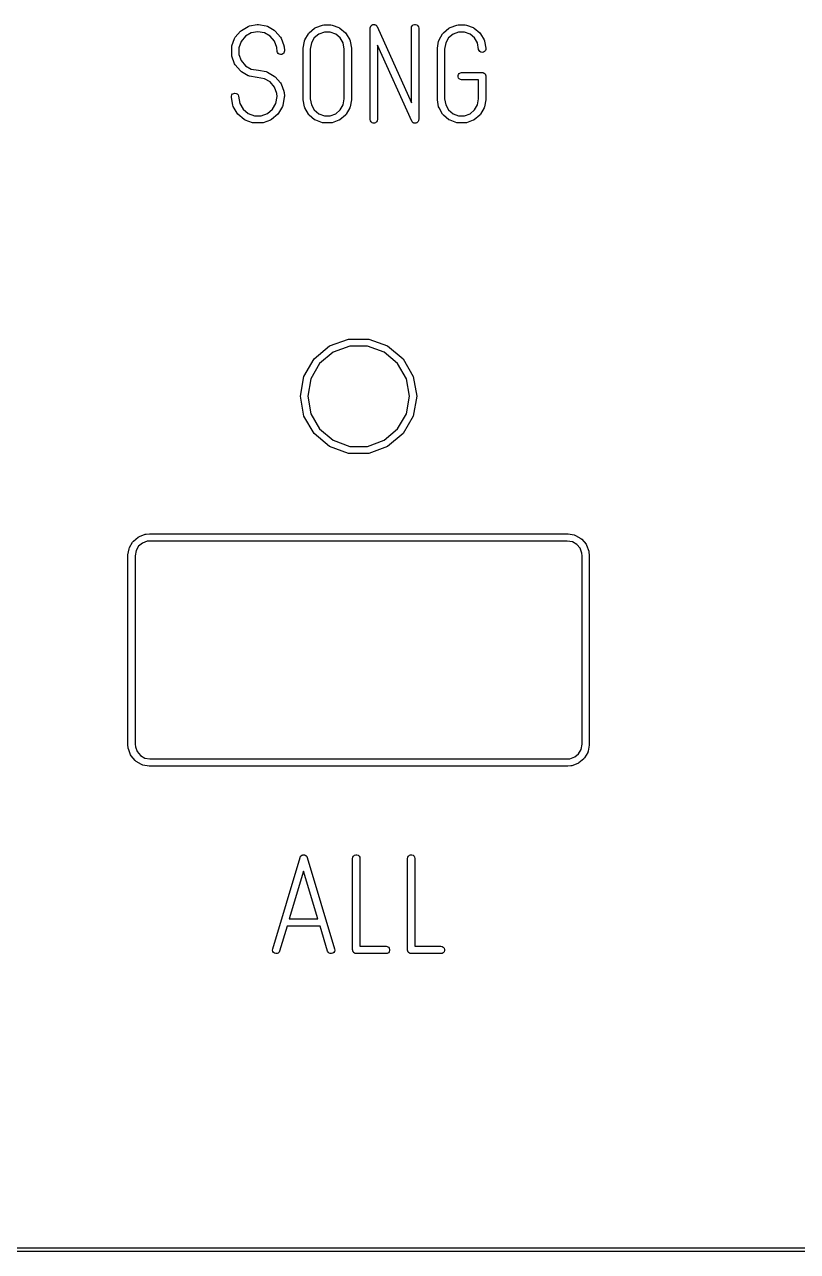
# Model space of a CAD drawing. Extents: x 10 to 493, y -203 to -71.
# Drawn here: x 166.07 to 187.34, y -203.25 to -169.47 of the extents above; entities that cross this region are included whole.
import ezdxf

# ---------------------------------------------------------------- set-up
doc = ezdxf.new("R2010")
doc.units = 0
doc.header["$MEASUREMENT"] = 0
doc.layers.add('BLACK', color=7, linetype='CONTINUOUS')

msp = doc.modelspace()

# ---------------------------------------------------------------- linework, layer by layer
at = {"layer": 'Black'}
for p, q in [((172.033, -169.63), (172.223, -169.52)), ((172.223, -169.52), (172.24, -169.514)), ((172.24, -169.514), (172.255, -169.509)), ((172.255, -169.509), (172.47, -169.471)), ((172.47, -169.471), (172.47, -169.471)), ((172.47, -169.471), (172.47, -169.471)), ((172.47, -169.471), (172.471, -169.471)), ((172.471, -169.471), (172.487, -169.471)), ((172.487, -169.471), (172.505, -169.47)), ((172.505, -169.47), (172.72, -169.507)), ((172.72, -169.507), (172.752, -169.519)), ((172.752, -169.519), (172.941, -169.627)), ((173.9, -169.695), (174.051, -169.568)), ((174.051, -169.568), (174.081, -169.551)), ((174.081, -169.551), (174.266, -169.484)), ((174.266, -169.484), (174.301, -169.478)), ((174.301, -169.478), (174.497, -169.478)), ((174.497, -169.478), (174.532, -169.484)), ((174.532, -169.484), (174.717, -169.551)), ((174.717, -169.551), (174.726, -169.557)), ((174.726, -169.557), (174.747, -169.568)), ((174.747, -169.568), (174.898, -169.695)), ((175.58, -169.569), (175.582, -169.555)), ((175.58, -172.089), (175.58, -169.569)), ((175.582, -169.555), (175.584, -169.542)), ((175.584, -169.542), (175.585, -169.538)), ((175.585, -169.538), (175.586, -169.535)), ((175.586, -169.535), (175.593, -169.523)), ((175.593, -169.523), (175.599, -169.511)), ((175.599, -169.511), (175.602, -169.508)), ((175.602, -169.508), (175.603, -169.505)), ((175.603, -169.505), (175.614, -169.496)), ((175.614, -169.496), (175.624, -169.486)), ((175.624, -169.486), (175.627, -169.485)), ((175.627, -169.485), (175.63, -169.482)), ((175.63, -169.482), (175.643, -169.478)), ((175.643, -169.478), (175.655, -169.472)), ((175.655, -169.472), (175.659, -169.472)), ((175.659, -169.472), (175.663, -169.471)), ((175.663, -169.471), (175.676, -169.471)), ((175.676, -169.471), (175.69, -169.47)), ((175.69, -169.47), (175.694, -169.471)), ((175.694, -169.471), (175.697, -169.471)), ((175.697, -169.471), (175.71, -169.475)), ((175.71, -169.475), (175.723, -169.479)), ((175.723, -169.479), (175.726, -169.481)), ((175.726, -169.481), (175.73, -169.482)), ((175.73, -169.482), (175.741, -169.491)), ((175.741, -169.491), (175.752, -169.499)), ((175.752, -169.499), (175.754, -169.502)), ((175.754, -169.502), (175.757, -169.505)), ((175.757, -169.505), (175.763, -169.517)), ((175.763, -169.517), (175.771, -169.528)), ((175.771, -169.528), (176.714, -171.623)), ((176.714, -169.569), (176.72, -169.535)), ((176.714, -171.623), (176.714, -169.569)), ((176.72, -169.535), (176.737, -169.505)), ((176.737, -169.505), (176.764, -169.482)), ((176.764, -169.482), (176.797, -169.471)), ((176.797, -169.471), (176.831, -169.471)), ((176.831, -169.471), (176.864, -169.482)), ((176.864, -169.482), (176.891, -169.505)), ((176.891, -169.505), (176.908, -169.535)), ((176.908, -169.535), (176.914, -169.569)), ((176.914, -169.569), (176.914, -172.089)), ((177.596, -169.695), (177.747, -169.568)), ((177.747, -169.568), (177.777, -169.551)), ((177.777, -169.551), (177.962, -169.484)), ((177.962, -169.484), (177.997, -169.478)), ((177.997, -169.478), (178.193, -169.478)), ((178.193, -169.478), (178.228, -169.484)), ((178.228, -169.484), (178.413, -169.551)), ((178.413, -169.551), (178.422, -169.557)), ((178.422, -169.557), (178.443, -169.568)), ((178.443, -169.568), (178.594, -169.695)), ((171.774, -170.055), (171.848, -169.85)), ((171.848, -169.85), (171.866, -169.82)), ((171.866, -169.82), (172.006, -169.652)), ((172.006, -169.652), (172.033, -169.63)), ((172.148, -169.794), (172.03, -169.935)), ((172.307, -169.702), (172.148, -169.794)), ((172.488, -169.67), (172.307, -169.702)), ((172.668, -169.701), (172.488, -169.67)), ((172.827, -169.792), (172.668, -169.701)), ((172.945, -169.931), (172.827, -169.792)), ((172.941, -169.627), (172.968, -169.649)), ((172.968, -169.649), (173.109, -169.815)), ((173.109, -169.815), (173.126, -169.845)), ((173.126, -169.845), (173.202, -170.049)), ((173.77, -169.918), (173.78, -169.892)), ((173.78, -169.892), (173.878, -169.722)), ((173.878, -169.722), (173.892, -169.705)), ((173.892, -169.705), (173.9, -169.695)), ((174.042, -169.837), (173.962, -169.977)), ((174.166, -169.733), (174.042, -169.837)), ((174.318, -169.678), (174.166, -169.733)), ((174.48, -169.678), (174.318, -169.678)), ((174.632, -169.733), (174.48, -169.678)), ((174.756, -169.837), (174.632, -169.733)), ((174.836, -169.977), (174.756, -169.837)), ((174.898, -169.695), (174.898, -169.695)), ((174.898, -169.695), (174.92, -169.722)), ((174.92, -169.722), (175.018, -169.892)), ((175.018, -169.892), (175.028, -169.918)), ((177.466, -169.918), (177.476, -169.892)), ((177.476, -169.892), (177.574, -169.722)), ((177.574, -169.722), (177.588, -169.705)), ((177.588, -169.705), (177.596, -169.695)), ((177.738, -169.837), (177.658, -169.977)), ((177.862, -169.733), (177.738, -169.837)), ((178.014, -169.678), (177.862, -169.733)), ((178.176, -169.678), (178.014, -169.678)), ((178.328, -169.733), (178.176, -169.678)), ((178.452, -169.837), (178.328, -169.733)), ((178.532, -169.977), (178.452, -169.837)), ((178.594, -169.695), (178.594, -169.695)), ((178.594, -169.695), (178.616, -169.722)), ((178.616, -169.722), (178.714, -169.892)), ((178.714, -169.892), (178.724, -169.918)), ((171.768, -170.09), (171.774, -170.055)), ((171.768, -170.308), (171.768, -170.09)), ((172.03, -169.935), (171.968, -170.107)), ((171.968, -170.107), (171.968, -170.291)), ((173.01, -170.106), (172.945, -169.931)), ((173.018, -170.208), (173.01, -170.106)), ((173.027, -170.241), (173.018, -170.208)), ((173.047, -170.27), (173.027, -170.241)), ((173.215, -170.225), (173.2, -170.256)), ((173.202, -170.049), (173.204, -170.063)), ((173.204, -170.063), (173.208, -170.075)), ((173.208, -170.075), (173.218, -170.19)), ((173.218, -170.19), (173.215, -170.225)), ((173.732, -170.136), (173.734, -170.127)), ((173.732, -171.522), (173.732, -170.136)), ((173.734, -170.119), (173.768, -169.925)), ((173.734, -170.127), (173.734, -170.119)), ((173.768, -169.925), (173.77, -169.918)), ((173.962, -169.977), (173.932, -170.145)), ((173.932, -170.145), (173.932, -171.513)), ((174.866, -170.145), (174.836, -169.977)), ((174.866, -171.513), (174.866, -170.145)), ((175.028, -169.918), (175.03, -169.925)), ((175.03, -169.925), (175.064, -170.119)), ((175.064, -170.119), (175.064, -170.127)), ((175.064, -170.127), (175.066, -170.136)), ((175.066, -170.136), (175.066, -171.522)), ((176.723, -172.13), (175.78, -170.035)), ((175.78, -170.035), (175.78, -172.089)), ((177.428, -170.136), (177.43, -170.127)), ((177.428, -171.522), (177.428, -170.136)), ((177.43, -170.119), (177.464, -169.925)), ((177.43, -170.127), (177.43, -170.119)), ((177.464, -169.925), (177.466, -169.918)), ((177.658, -169.977), (177.628, -170.145)), ((177.628, -170.145), (177.628, -171.513)), ((178.564, -170.153), (178.532, -169.977)), ((178.575, -170.186), (178.564, -170.153)), ((178.598, -170.213), (178.575, -170.186)), ((178.628, -170.23), (178.598, -170.213)), ((178.662, -170.236), (178.628, -170.23)), ((178.696, -170.23), (178.662, -170.236)), ((178.726, -170.213), (178.696, -170.23)), ((178.724, -169.918), (178.726, -169.925)), ((178.726, -169.925), (178.76, -170.119)), ((178.749, -170.186), (178.726, -170.213)), ((178.76, -170.153), (178.749, -170.186)), ((178.76, -170.119), (178.76, -170.153)), ((171.774, -170.343), (171.768, -170.308)), ((171.848, -170.548), (171.774, -170.343)), ((171.866, -170.578), (171.848, -170.548)), ((172.006, -170.746), (171.866, -170.578)), ((171.968, -170.291), (172.03, -170.463)), ((172.03, -170.463), (172.148, -170.604)), ((173.076, -170.29), (173.047, -170.27)), ((173.109, -170.299), (173.076, -170.29)), ((173.144, -170.296), (173.109, -170.299)), ((173.175, -170.281), (173.144, -170.296)), ((173.2, -170.256), (173.175, -170.281)), ((172.033, -170.768), (172.006, -170.746)), ((172.223, -170.878), (172.033, -170.768)), ((172.148, -170.604), (172.307, -170.696)), ((172.238, -170.883), (172.223, -170.878)), ((172.255, -170.889), (172.238, -170.883)), ((172.471, -170.927), (172.255, -170.889)), ((172.307, -170.696), (172.505, -170.73)), ((172.505, -170.73), (172.505, -170.73)), ((172.505, -170.73), (172.72, -170.767)), ((172.72, -170.767), (172.752, -170.779)), ((172.752, -170.779), (172.941, -170.887)), ((172.941, -170.887), (172.968, -170.909)), ((172.968, -170.909), (173.109, -171.075)), ((177.997, -170.875), (178.008, -170.842)), ((177.997, -170.909), (177.997, -170.875)), ((178.008, -170.942), (177.997, -170.909)), ((178.008, -170.842), (178.031, -170.815)), ((178.031, -170.815), (178.061, -170.798)), ((178.061, -170.798), (178.095, -170.792)), ((178.095, -170.792), (178.662, -170.792)), ((178.662, -170.792), (178.671, -170.794)), ((178.671, -170.794), (178.679, -170.794)), ((178.679, -170.794), (178.688, -170.797)), ((178.688, -170.797), (178.696, -170.798)), ((178.696, -170.798), (178.704, -170.802)), ((178.704, -170.802), (178.712, -170.805)), ((178.712, -170.805), (178.719, -170.811)), ((178.719, -170.811), (178.726, -170.815)), ((178.726, -170.815), (178.732, -170.822)), ((178.732, -170.822), (178.739, -170.828)), ((178.739, -170.828), (178.743, -170.835)), ((178.743, -170.835), (178.749, -170.842)), ((178.749, -170.842), (178.752, -170.85)), ((178.752, -170.85), (178.756, -170.858)), ((178.756, -170.858), (178.757, -170.866)), ((178.757, -170.866), (178.76, -170.875)), ((178.76, -170.875), (178.76, -170.883)), ((178.76, -170.883), (178.762, -170.892)), ((178.762, -170.892), (178.762, -171.522)), ((172.471, -170.928), (172.471, -170.927)), ((172.471, -170.927), (172.471, -170.927)), ((172.668, -170.961), (172.471, -170.928)), ((172.827, -171.052), (172.668, -170.961)), ((172.945, -171.191), (172.827, -171.052)), ((173.01, -171.366), (172.945, -171.191)), ((173.109, -171.075), (173.126, -171.105)), ((173.126, -171.105), (173.202, -171.309)), ((178.031, -170.969), (178.008, -170.942)), ((178.061, -170.986), (178.031, -170.969)), ((178.095, -170.992), (178.061, -170.986)), ((178.562, -170.992), (178.095, -170.992)), ((178.562, -171.513), (178.562, -170.992)), ((171.76, -171.442), (171.771, -171.409)), ((171.76, -171.476), (171.76, -171.442)), ((171.798, -171.692), (171.76, -171.476)), ((171.771, -171.409), (171.794, -171.382)), ((171.794, -171.382), (171.824, -171.365)), ((171.824, -171.365), (171.858, -171.359)), ((171.858, -171.359), (171.892, -171.365)), ((171.892, -171.365), (171.922, -171.382)), ((171.922, -171.382), (171.945, -171.409)), ((171.945, -171.409), (171.956, -171.442)), ((171.956, -171.442), (171.991, -171.64)), ((172.985, -171.64), (173.017, -171.455)), ((173.017, -171.455), (173.01, -171.366)), ((173.216, -171.476), (173.178, -171.692)), ((173.202, -171.309), (173.204, -171.323)), ((173.204, -171.323), (173.208, -171.335)), ((173.208, -171.335), (173.218, -171.45)), ((173.218, -171.45), (173.216, -171.463)), ((173.216, -171.463), (173.216, -171.476)), ((173.734, -171.531), (173.732, -171.522)), ((173.734, -171.539), (173.734, -171.531)), ((173.768, -171.733), (173.734, -171.539)), ((173.932, -171.513), (173.962, -171.681)), ((174.836, -171.681), (174.866, -171.513)), ((175.064, -171.539), (175.03, -171.733)), ((175.066, -171.522), (175.064, -171.531)), ((175.064, -171.531), (175.064, -171.539)), ((177.43, -171.531), (177.428, -171.522)), ((177.43, -171.539), (177.43, -171.531)), ((177.464, -171.733), (177.43, -171.539)), ((177.628, -171.513), (177.658, -171.681)), ((178.532, -171.681), (178.562, -171.513)), ((178.76, -171.539), (178.726, -171.733)), ((178.762, -171.522), (178.76, -171.531)), ((178.76, -171.531), (178.76, -171.539)), ((171.809, -171.724), (171.798, -171.692)), ((171.919, -171.914), (171.809, -171.724)), ((171.938, -171.937), (171.919, -171.914)), ((171.941, -171.941), (171.938, -171.937)), ((171.991, -171.64), (172.083, -171.799)), ((172.083, -171.799), (172.224, -171.917)), ((172.224, -171.917), (172.396, -171.979)), ((172.58, -171.979), (172.752, -171.917)), ((172.752, -171.917), (172.893, -171.799)), ((172.893, -171.799), (172.985, -171.64)), ((173.057, -171.914), (173.035, -171.941)), ((173.167, -171.724), (173.057, -171.914)), ((173.175, -171.701), (173.167, -171.724)), ((173.178, -171.692), (173.175, -171.701)), ((173.78, -171.766), (173.768, -171.733)), ((173.878, -171.936), (173.78, -171.766)), ((173.886, -171.945), (173.878, -171.936)), ((173.962, -171.681), (174.042, -171.821)), ((174.042, -171.821), (174.166, -171.925)), ((174.166, -171.925), (174.318, -171.98)), ((174.48, -171.98), (174.632, -171.925)), ((174.632, -171.925), (174.756, -171.821)), ((174.756, -171.821), (174.836, -171.681)), ((174.92, -171.936), (174.903, -171.957)), ((175.018, -171.766), (174.92, -171.936)), ((175.03, -171.733), (175.018, -171.766)), ((177.476, -171.766), (177.464, -171.733)), ((177.574, -171.936), (177.476, -171.766)), ((177.582, -171.945), (177.574, -171.936)), ((177.658, -171.681), (177.738, -171.821)), ((177.738, -171.821), (177.862, -171.925)), ((177.862, -171.925), (178.014, -171.98)), ((178.176, -171.98), (178.328, -171.925)), ((178.328, -171.925), (178.452, -171.821)), ((178.452, -171.821), (178.532, -171.681)), ((178.616, -171.936), (178.599, -171.957)), ((178.714, -171.766), (178.616, -171.936)), ((178.726, -171.733), (178.714, -171.766)), ((172.109, -172.081), (171.941, -171.941)), ((172.137, -172.097), (172.109, -172.081)), ((172.139, -172.099), (172.137, -172.097)), ((172.344, -172.173), (172.139, -172.099)), ((172.379, -172.179), (172.344, -172.173)), ((172.597, -172.179), (172.379, -172.179)), ((172.396, -171.979), (172.58, -171.979)), ((172.632, -172.173), (172.597, -172.179)), ((172.837, -172.099), (172.632, -172.173)), ((172.867, -172.081), (172.837, -172.099)), ((173.035, -171.941), (172.867, -172.081)), ((173.9, -171.963), (173.886, -171.945)), ((174.051, -172.09), (173.9, -171.963)), ((174.081, -172.107), (174.051, -172.09)), ((174.266, -172.174), (174.081, -172.107)), ((174.301, -172.18), (174.266, -172.174)), ((174.497, -172.18), (174.301, -172.18)), ((174.318, -171.98), (174.48, -171.98)), ((174.532, -172.174), (174.497, -172.18)), ((174.717, -172.107), (174.532, -172.174)), ((174.73, -172.099), (174.717, -172.107)), ((174.747, -172.09), (174.73, -172.099)), ((174.898, -171.963), (174.747, -172.09)), ((174.903, -171.957), (174.898, -171.963)), ((175.586, -172.123), (175.58, -172.089)), ((175.603, -172.153), (175.586, -172.123)), ((175.63, -172.176), (175.603, -172.153)), ((175.663, -172.187), (175.63, -172.176)), ((175.697, -172.187), (175.663, -172.187)), ((175.73, -172.176), (175.697, -172.187)), ((175.757, -172.153), (175.73, -172.176)), ((175.774, -172.123), (175.757, -172.153)), ((175.78, -172.089), (175.774, -172.123)), ((176.731, -172.141), (176.723, -172.13)), ((176.737, -172.153), (176.731, -172.141)), ((176.74, -172.156), (176.737, -172.153)), ((176.742, -172.159), (176.74, -172.156)), ((176.753, -172.167), (176.742, -172.159)), ((176.764, -172.176), (176.753, -172.167)), ((176.768, -172.177), (176.764, -172.176)), ((176.771, -172.179), (176.768, -172.177)), ((176.784, -172.183), (176.771, -172.179)), ((176.797, -172.187), (176.784, -172.183)), ((176.8, -172.187), (176.797, -172.187)), ((176.804, -172.188), (176.8, -172.187)), ((176.818, -172.187), (176.804, -172.188)), ((176.831, -172.187), (176.818, -172.187)), ((176.835, -172.186), (176.831, -172.187)), ((176.839, -172.186), (176.835, -172.186)), ((176.851, -172.18), (176.839, -172.186)), ((176.864, -172.176), (176.851, -172.18)), ((176.867, -172.173), (176.864, -172.176)), ((176.87, -172.172), (176.867, -172.173)), ((176.88, -172.162), (176.87, -172.172)), ((176.891, -172.153), (176.88, -172.162)), ((176.892, -172.15), (176.891, -172.153)), ((176.895, -172.147), (176.892, -172.15)), ((176.901, -172.135), (176.895, -172.147)), ((176.908, -172.123), (176.901, -172.135)), ((176.909, -172.12), (176.908, -172.123)), ((176.91, -172.116), (176.909, -172.12)), ((176.912, -172.103), (176.91, -172.116)), ((176.914, -172.089), (176.912, -172.103)), ((177.596, -171.963), (177.582, -171.945)), ((177.747, -172.09), (177.596, -171.963)), ((177.777, -172.107), (177.747, -172.09)), ((177.962, -172.174), (177.777, -172.107)), ((177.997, -172.18), (177.962, -172.174)), ((178.193, -172.18), (177.997, -172.18)), ((178.014, -171.98), (178.176, -171.98)), ((178.228, -172.174), (178.193, -172.18)), ((178.413, -172.107), (178.228, -172.174)), ((178.426, -172.099), (178.413, -172.107)), ((178.443, -172.09), (178.426, -172.099)), ((178.594, -171.963), (178.443, -172.09)), ((178.599, -171.957), (178.594, -171.963)), ((174.034, -178.677), (174.46, -178.319)), ((174.46, -178.319), (174.982, -178.129)), ((175.017, -178.326), (174.56, -178.493)), ((174.982, -178.129), (175.538, -178.129)), ((175.503, -178.326), (175.017, -178.326)), ((175.96, -178.493), (175.503, -178.326)), ((175.538, -178.129), (176.06, -178.319)), ((176.06, -178.319), (176.486, -178.677)), ((173.756, -179.158), (174.034, -178.677)), ((174.56, -178.493), (174.188, -178.805)), ((176.332, -178.805), (175.96, -178.493)), ((176.486, -178.677), (176.764, -179.158)), ((174.188, -178.805), (173.944, -179.226)), ((176.576, -179.226), (176.332, -178.805)), ((173.66, -179.705), (173.756, -179.158)), ((173.944, -179.226), (173.86, -179.705)), ((176.66, -179.705), (176.576, -179.226)), ((176.764, -179.158), (176.86, -179.705)), ((173.756, -180.252), (173.66, -179.705)), ((173.86, -179.705), (173.944, -180.184)), ((176.576, -180.184), (176.66, -179.705)), ((176.86, -179.705), (176.764, -180.252)), ((174.034, -180.733), (173.756, -180.252)), ((173.944, -180.184), (174.188, -180.605)), ((176.332, -180.605), (176.576, -180.184)), ((176.764, -180.252), (176.486, -180.733)), ((174.188, -180.605), (174.56, -180.917)), ((175.96, -180.917), (176.332, -180.605)), ((174.46, -181.091), (174.034, -180.733)), ((174.56, -180.917), (175.017, -181.084)), ((175.503, -181.084), (175.96, -180.917)), ((176.486, -180.733), (176.06, -181.091)), ((174.982, -181.281), (174.46, -181.091)), ((175.538, -181.281), (174.982, -181.281)), ((175.017, -181.084), (175.503, -181.084)), ((176.06, -181.091), (175.538, -181.281)), ((168.954, -183.869), (169.04, -183.719)), ((169.04, -183.719), (169.063, -183.692)), ((169.063, -183.692), (169.196, -183.58)), ((169.196, -183.58), (169.226, -183.563)), ((169.311, -183.745), (169.205, -183.834)), ((169.226, -183.563), (169.389, -183.504)), ((169.445, -183.696), (169.311, -183.745)), ((169.389, -183.504), (169.402, -183.501)), ((169.402, -183.501), (169.414, -183.498)), ((169.414, -183.498), (169.501, -183.49)), ((169.514, -183.69), (169.445, -183.696)), ((169.501, -183.49), (169.506, -183.491)), ((169.506, -183.491), (169.51, -183.49)), ((169.51, -183.49), (181.01, -183.49)), ((181.001, -183.69), (169.514, -183.69)), ((181.146, -183.716), (181.001, -183.69)), ((181.01, -183.49), (181.019, -183.492)), ((181.019, -183.492), (181.027, -183.492)), ((181.027, -183.492), (181.198, -183.522)), ((181.266, -183.785), (181.146, -183.716)), ((181.198, -183.522), (181.231, -183.534)), ((181.231, -183.534), (181.381, -183.62)), ((181.381, -183.62), (181.408, -183.643)), ((181.408, -183.643), (181.52, -183.776)), ((168.91, -184.09), (168.912, -184.081)), ((168.91, -189.29), (168.91, -184.09)), ((168.912, -184.073), (168.942, -183.902)), ((168.912, -184.081), (168.912, -184.073)), ((168.942, -183.902), (168.954, -183.869)), ((169.136, -183.954), (169.11, -184.099)), ((169.11, -184.099), (169.11, -189.286)), ((169.205, -183.834), (169.136, -183.954)), ((181.355, -183.891), (181.266, -183.785)), ((181.404, -184.025), (181.355, -183.891)), ((181.41, -184.094), (181.404, -184.025)), ((181.41, -189.281), (181.41, -184.094)), ((181.52, -183.776), (181.537, -183.806)), ((181.537, -183.806), (181.596, -183.969)), ((181.596, -183.969), (181.599, -183.982)), ((181.599, -183.982), (181.602, -183.994)), ((181.602, -183.994), (181.61, -184.081)), ((181.61, -184.081), (181.609, -184.086)), ((181.609, -184.086), (181.61, -184.09)), ((181.61, -184.09), (181.61, -189.29)), ((168.911, -189.294), (168.91, -189.29)), ((168.91, -189.299), (168.911, -189.294)), ((168.918, -189.386), (168.91, -189.299)), ((168.921, -189.398), (168.918, -189.386)), ((168.924, -189.411), (168.921, -189.398)), ((168.983, -189.574), (168.924, -189.411)), ((169.11, -189.286), (169.116, -189.355)), ((169.116, -189.355), (169.165, -189.489)), ((169.165, -189.489), (169.254, -189.595)), ((181.315, -189.546), (181.384, -189.426)), ((181.384, -189.426), (181.41, -189.281)), ((181.578, -189.478), (181.568, -189.506)), ((181.608, -189.307), (181.578, -189.478)), ((181.61, -189.29), (181.608, -189.299)), ((181.608, -189.299), (181.608, -189.307)), ((169, -189.604), (168.983, -189.574)), ((169.112, -189.737), (169, -189.604)), ((169.139, -189.76), (169.112, -189.737)), ((169.289, -189.846), (169.139, -189.76)), ((169.254, -189.595), (169.374, -189.664)), ((169.374, -189.664), (169.519, -189.69)), ((169.519, -189.69), (181.006, -189.69)), ((181.006, -189.69), (181.075, -189.684)), ((181.075, -189.684), (181.209, -189.635)), ((181.294, -189.817), (181.131, -189.876)), ((181.209, -189.635), (181.315, -189.546)), ((181.311, -189.807), (181.294, -189.817)), ((181.324, -189.8), (181.311, -189.807)), ((181.457, -189.688), (181.324, -189.8)), ((181.47, -189.673), (181.457, -189.688)), ((181.48, -189.661), (181.47, -189.673)), ((181.566, -189.511), (181.48, -189.661)), ((181.568, -189.506), (181.566, -189.511)), ((169.322, -189.858), (169.289, -189.846)), ((169.493, -189.888), (169.322, -189.858)), ((169.501, -189.888), (169.493, -189.888)), ((169.51, -189.89), (169.501, -189.888)), ((181.01, -189.89), (169.51, -189.89)), ((181.014, -189.889), (181.01, -189.89)), ((181.019, -189.89), (181.014, -189.889)), ((181.106, -189.882), (181.019, -189.89)), ((181.118, -189.879), (181.106, -189.882)), ((181.131, -189.876), (181.118, -189.879)), ((172.896, -194.92), (173.652, -192.4)), ((173.652, -192.4), (173.655, -192.395)), ((173.655, -192.395), (173.656, -192.389)), ((173.656, -192.389), (173.663, -192.38)), ((173.663, -192.38), (173.668, -192.369)), ((173.668, -192.369), (173.672, -192.365)), ((173.672, -192.365), (173.675, -192.36)), ((173.675, -192.36), (173.685, -192.353)), ((173.685, -192.353), (173.693, -192.345)), ((173.693, -192.345), (173.698, -192.343)), ((173.698, -192.343), (173.703, -192.34)), ((173.703, -192.34), (173.714, -192.336)), ((173.714, -192.336), (173.725, -192.332)), ((173.725, -192.332), (173.731, -192.331)), ((173.731, -192.331), (173.736, -192.33)), ((173.736, -192.33), (173.748, -192.33)), ((173.748, -192.33), (173.76, -192.33)), ((173.76, -192.33), (173.765, -192.331)), ((173.765, -192.331), (173.771, -192.332)), ((173.771, -192.332), (173.782, -192.336)), ((173.782, -192.336), (173.793, -192.34)), ((173.793, -192.34), (173.798, -192.343)), ((173.798, -192.343), (173.803, -192.345)), ((173.803, -192.345), (173.811, -192.353)), ((173.811, -192.353), (173.821, -192.36)), ((173.821, -192.36), (173.824, -192.365)), ((173.824, -192.365), (173.828, -192.369)), ((173.828, -192.369), (173.833, -192.38)), ((173.833, -192.38), (173.84, -192.389)), ((173.84, -192.389), (173.841, -192.395)), ((173.841, -192.395), (173.844, -192.4)), ((173.844, -192.4), (174.6, -194.92)), ((175.097, -192.429), (175.103, -192.395)), ((175.097, -194.949), (175.097, -192.429)), ((175.103, -192.395), (175.12, -192.365)), ((175.12, -192.365), (175.147, -192.342)), ((175.147, -192.342), (175.18, -192.331)), ((175.18, -192.331), (175.214, -192.331)), ((175.214, -192.331), (175.247, -192.342)), ((175.247, -192.342), (175.274, -192.365)), ((175.274, -192.365), (175.291, -192.395)), ((175.291, -192.395), (175.297, -192.429)), ((175.297, -192.429), (175.297, -194.849)), ((176.609, -192.429), (176.615, -192.395)), ((176.609, -194.949), (176.609, -192.429)), ((176.615, -192.395), (176.632, -192.365)), ((176.632, -192.365), (176.659, -192.342)), ((176.659, -192.342), (176.692, -192.331)), ((176.692, -192.331), (176.726, -192.331)), ((176.726, -192.331), (176.759, -192.342)), ((176.759, -192.342), (176.786, -192.365)), ((176.786, -192.365), (176.803, -192.395)), ((176.803, -192.395), (176.809, -192.429)), ((176.809, -192.429), (176.809, -194.849)), ((173.748, -192.777), (173.353, -194.093)), ((174.143, -194.093), (173.748, -192.777)), ((173.353, -194.093), (174.143, -194.093)), ((173.293, -194.293), (173.088, -194.978)), ((174.203, -194.293), (173.293, -194.293)), ((174.408, -194.978), (174.203, -194.293)), ((175.297, -194.849), (176.016, -194.849)), ((176.016, -194.849), (176.05, -194.855)), ((176.05, -194.855), (176.08, -194.872)), ((176.08, -194.872), (176.103, -194.899)), ((176.103, -194.899), (176.114, -194.932)), ((176.809, -194.849), (177.528, -194.849)), ((177.528, -194.849), (177.562, -194.855)), ((177.562, -194.855), (177.592, -194.872)), ((177.592, -194.872), (177.615, -194.899)), ((177.615, -194.899), (177.626, -194.932)), ((172.892, -194.955), (172.896, -194.92)), ((172.9, -194.989), (172.892, -194.955)), ((172.919, -195.018), (172.9, -194.989)), ((172.947, -195.038), (172.919, -195.018)), ((172.98, -195.048), (172.947, -195.038)), ((173.015, -195.046), (172.98, -195.048)), ((173.047, -195.033), (173.015, -195.046)), ((173.072, -195.009), (173.047, -195.033)), ((173.088, -194.978), (173.072, -195.009)), ((174.424, -195.009), (174.408, -194.978)), ((174.449, -195.033), (174.424, -195.009)), ((174.481, -195.046), (174.449, -195.033)), ((174.516, -195.048), (174.481, -195.046)), ((174.549, -195.038), (174.516, -195.048)), ((174.577, -195.018), (174.549, -195.038)), ((174.596, -194.989), (174.577, -195.018)), ((174.604, -194.955), (174.596, -194.989)), ((174.6, -194.92), (174.604, -194.955)), ((175.099, -194.958), (175.097, -194.949)), ((175.099, -194.966), (175.099, -194.958)), ((175.102, -194.975), (175.099, -194.966)), ((175.103, -194.983), (175.102, -194.975)), ((175.107, -194.991), (175.103, -194.983)), ((175.11, -194.999), (175.107, -194.991)), ((175.116, -195.006), (175.11, -194.999)), ((175.12, -195.013), (175.116, -195.006)), ((175.127, -195.019), (175.12, -195.013)), ((175.133, -195.026), (175.127, -195.019)), ((175.14, -195.03), (175.133, -195.026)), ((175.147, -195.036), (175.14, -195.03)), ((175.155, -195.039), (175.147, -195.036)), ((175.163, -195.043), (175.155, -195.039)), ((175.171, -195.044), (175.163, -195.043)), ((175.18, -195.047), (175.171, -195.044)), ((175.188, -195.047), (175.18, -195.047)), ((175.197, -195.049), (175.188, -195.047)), ((176.016, -195.049), (175.197, -195.049)), ((176.05, -195.043), (176.016, -195.049)), ((176.08, -195.026), (176.05, -195.043)), ((176.103, -194.999), (176.08, -195.026)), ((176.114, -194.966), (176.103, -194.999)), ((176.114, -194.932), (176.114, -194.966)), ((176.611, -194.958), (176.609, -194.949)), ((176.611, -194.966), (176.611, -194.958)), ((176.614, -194.975), (176.611, -194.966)), ((176.615, -194.983), (176.614, -194.975)), ((176.619, -194.991), (176.615, -194.983)), ((176.622, -194.999), (176.619, -194.991)), ((176.628, -195.006), (176.622, -194.999)), ((176.632, -195.013), (176.628, -195.006)), ((176.639, -195.019), (176.632, -195.013)), ((176.645, -195.026), (176.639, -195.019)), ((176.652, -195.03), (176.645, -195.026)), ((176.659, -195.036), (176.652, -195.03)), ((176.667, -195.039), (176.659, -195.036)), ((176.675, -195.043), (176.667, -195.039)), ((176.683, -195.044), (176.675, -195.043)), ((176.692, -195.047), (176.683, -195.044)), ((176.7, -195.047), (176.692, -195.047)), ((176.709, -195.049), (176.7, -195.047)), ((177.528, -195.049), (176.709, -195.049)), ((177.562, -195.043), (177.528, -195.049)), ((177.592, -195.026), (177.562, -195.043)), ((177.615, -194.999), (177.592, -195.026)), ((177.626, -194.966), (177.615, -194.999)), ((177.626, -194.932), (177.626, -194.966)), ((492.76, -203.25), (10.16, -203.25)), ((10.21, -203.15), (492.71, -203.15))]:
    msp.add_line(p, q, dxfattribs=at)

doc.saveas('drawing.dxf')
